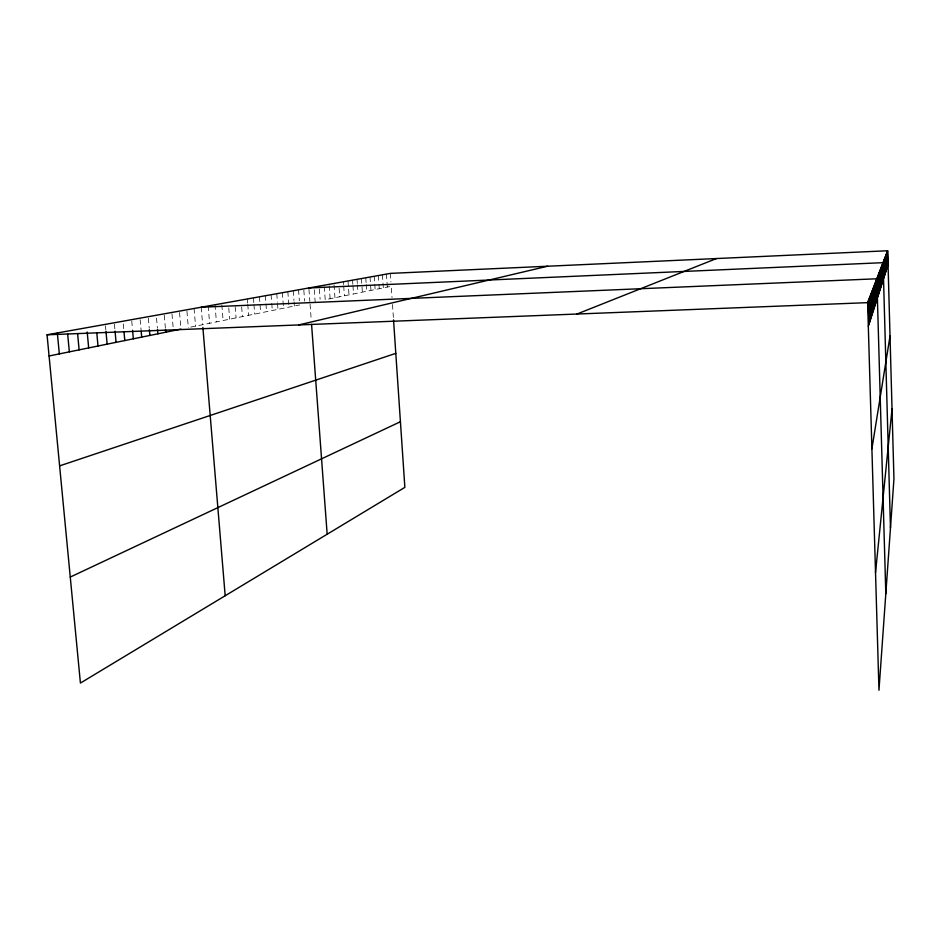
<?xml version="1.0" encoding="UTF-8"?>
<svg xmlns="http://www.w3.org/2000/svg" width="941" height="941" viewBox="0 0 941 941"><rect width="100%" height="100%" fill="white"/><g stroke="black" fill="none" stroke-linecap="round" stroke-linejoin="round"><path stroke-width="0.71" stroke-dasharray="4.71 3.53" d="M190.741 327.115L299.661 304.931M105.463 325.786L105.851 330.02M131.752 321.034L132.481 329.244M123.306 323.963L123.93 330.879M114.414 324.163L115.049 331.15M148.36 318.14L149.243 328.233M140.15 319.622L141.056 329.82M171.991 313.871L173.179 327.856M164.275 315.259L165.369 327.974M156.524 318.117L157.394 328.103M186.941 311.165L188.329 327.609M179.543 312.506L180.719 326.339M208.173 305.978L209.596 323.281M201.198 307.225L202.656 324.692M194.081 308.495L195.563 326.139M235.203 306.778L236.097 317.882M228.757 307.978L229.663 319.187M221.841 304.966L223.099 320.528M215.007 304.755L216.418 321.893M253.423 297.885L253.847 303.284M253.952 304.637L254.705 314.082M247.318 298.979L247.636 303.061M247.754 304.425L248.612 315.329M241.649 306.966L242.413 316.588M271.09 294.721L271.643 301.896M271.761 303.331L272.314 310.495M265.303 295.756L266.55 311.671M259.422 296.815L260.681 312.871M293.227 290.769L293.957 300.461M294.062 301.849L294.38 306.001M287.84 291.734L289.005 307.095M282.347 292.71L283.535 308.213M276.772 293.71L277.43 302.237M277.536 303.661L277.971 309.342M314.247 289.722L315.141 301.779M308.954 289.322L309.86 301.473M310.071 304.272L311.248 320.093M303.837 290.251L304.649 301.144M298.532 289.816L299.356 300.802M334.043 284.911L334.972 297.732M329.197 285.782L330.138 298.72M324.269 286.676L325.221 299.72L391.256 286.264L392.021 297.497M319.364 289.052L320.116 299.273M357.039 279.348L357.321 283.464M357.415 284.829L357.992 293.039M352.557 280.147L352.851 284.288M352.957 285.676L353.534 293.957M348.017 280.959L349.005 294.874M343.406 281.794L343.606 284.594M343.7 285.993L344.406 295.815M339.125 288.287L339.725 296.768M378.364 275.537L378.858 282.853M378.964 284.323L379.258 288.711M374.224 276.278L374.683 282.912M374.777 284.241L375.141 289.546M370.025 277.03L370.954 290.404M365.767 277.795L366.143 283.182M366.237 284.535L366.708 291.275M361.438 278.571L362.379 292.145M390.386 273.384L390.974 281.971M392.491 304.508L393.444 318.505M386.445 274.09L387.327 287.064M382.434 274.807L383.328 287.887"/><path stroke-width="1.41" d="M875.518 572.54L892.021 409.006M871.907 448.822L890.021 336.102M868.32 326.292L888.057 264.503M887.669 250.753L893.95 478.945L878.965 690.247L867.626 302.649L887.669 250.753L390.386 273.384L47.05 334.796L80.42 683.072L404.865 487.356L393.538 319.905M70.257 577.068L400.431 421.721M576.974 314.035L716.501 258.54M59.612 465.877L395.796 353.357M298.697 324.939L547.58 266.232M49.085 355.98L180.954 329.115M308.86 287.97L883.07 262.668L890.468 527.96M201.198 307.225L876.847 278.783L885.81 593.771M47.05 334.796L867.626 302.649M67.646 333.914L69.34 351.852M57.342 332.949L59.33 353.887M87.195 332.02L88.666 347.911M77.609 333.784L79.115 349.864M105.98 331.432L107.133 344.147M96.829 333.149L98.005 346.017M132.61 330.609L133.34 338.819M124.047 332.255L124.788 340.56M115.049 331.15L116.061 342.336M149.372 329.679L149.878 335.443M141.185 331.279L141.691 337.113M165.498 329.385L165.734 332.208M157.523 329.526L157.888 333.808M202.88 327.456L225.181 595.747M311.565 324.41L327.162 534.229M875.565 282.1L876.13 301.838M875.118 283.253L875.695 303.214M874.66 284.429L875.248 304.613M874.201 285.641L874.789 306.048M873.718 286.876L874.318 307.531M873.236 288.146L873.836 309.036M872.73 289.44L873.342 310.577M872.225 290.757L872.836 312.153M871.695 292.122L872.319 313.765M871.154 293.51L871.789 315.423M870.601 294.945L871.248 317.129M870.037 296.403L870.696 318.87M869.46 297.909L870.119 320.646M868.872 299.45L869.543 322.481M868.261 301.026L868.943 324.363M887.457 251.329L887.833 265.186M887.234 251.906L887.61 265.88M886.998 252.494L887.387 266.585M886.763 253.094L887.163 267.291M886.528 253.705L886.928 268.02M886.293 254.329L886.693 268.761M886.046 254.952L886.457 269.514M885.799 255.599L886.21 270.279M885.552 256.246L885.963 271.055M885.293 256.917L885.704 271.843M885.034 257.587L885.446 272.655M884.763 258.281L885.187 273.466M884.493 258.975L884.928 274.301M884.222 259.692L884.658 275.148M883.94 260.41L884.375 276.019M883.658 261.151L884.093 276.889M883.364 261.904L883.811 277.783M882.776 263.421L883.234 279.606M882.482 264.198L882.94 280.524M882.176 264.986L882.634 281.453M881.87 265.785L882.34 282.406M881.552 266.597L882.023 283.382M881.235 267.42L881.705 284.37M880.905 268.267L881.388 285.37M880.576 269.138L881.058 286.405M880.235 270.02L880.729 287.452M879.882 270.914L880.388 288.522M879.529 271.831L880.035 289.605M879.176 272.761L879.682 290.722M878.8 273.713L879.317 291.851M878.435 274.69L878.953 293.016M878.047 275.678L878.576 294.192M877.659 276.689L878.188 295.403M877.259 277.724L877.788 296.638M876.424 279.865L876.977 299.179M876 280.971L876.565 300.497"/></g></svg>
